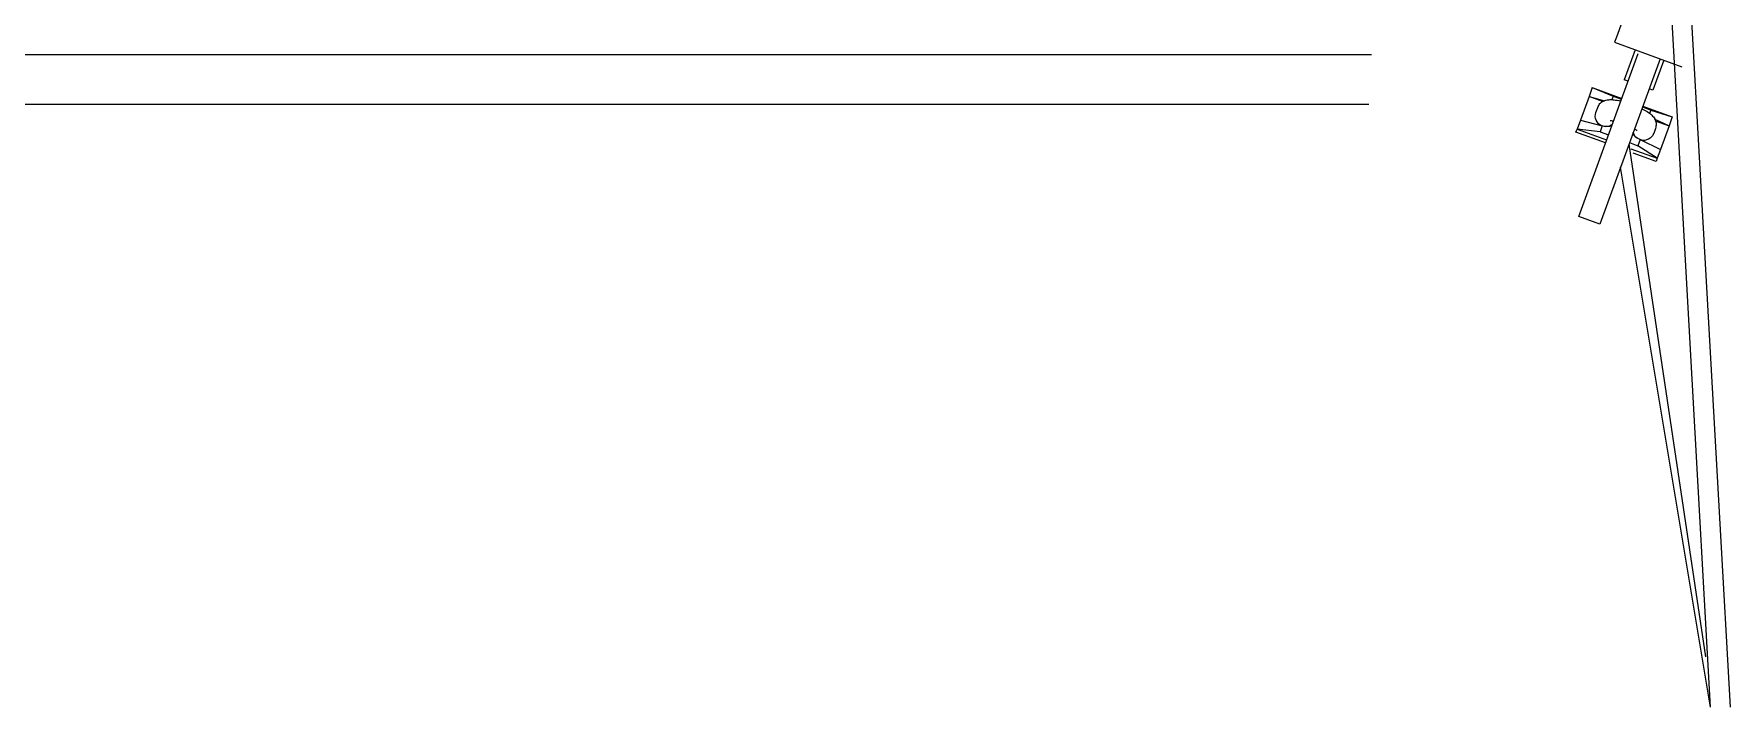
# Model space of a CAD drawing. Extents: x -1899985 to 1774885, y 556286 to 2175695.
# Drawn here: x -1115078 to -1114039, y 579738 to 580151 of the extents above; entities that cross this region are included whole.
import ezdxf

# ---------------------------------------------------------------- set-up
doc = ezdxf.new("R2010")
doc.units = 0
doc.header["$LTSCALE"] = 10
doc.header["$MEASUREMENT"] = 0
for name, color, linetype in [('20剖面图$0$1', 7, 'Continuous'), ('20剖面图$0$A-LIN-V', 9, 'Continuous'), ('20剖面图$0$N010153-0000010', 7, 'Continuous'), ('20剖面图$0$N080101-0000215_', 7, 'Continuous'), ('20剖面图$0$S-SB', 21, 'Continuous'), ('A-LIN-V', 9, 'Continuous')]:
    doc.layers.add(name, color=color, linetype=linetype)

# ---------------------------------------------------------------- blocks, each defined once
blk = doc.blocks.new('20剖面图$0$11')
at = {"layer": '20剖面图$0$1', "color": 1, "linetype": 'Continuous'}
for p, q in [((1599021.2, -76076.7), (1598991.2, -76159.1)), ((1598991.2, -76159.1), (1598990.1, -76162.2)), ((1598990.1, -76162.2), (1599031.3, -76177.3)), ((1598968.1, -76269), (1599004.5, -76169.2)), ((1599017.9, -76172.4), (1598981, -76273.7)), ((1599002.7, -76166.9), (1598996, -76185.4)), ((1599020.2, -76173.2), (1599013.4, -76191.7)), ((1598998.3, -76186.2), (1598996, -76185.4)), ((1599013.4, -76191.7), (1599011.2, -76190.9)), ((1598981, -76273.7), (1598968.1, -76269))]:
    blk.add_line(p, q, dxfattribs=at)
at = {"layer": '20剖面图$0$A-LIN-V', "color": 1}
for p, q in [((1598697.7, -76169.9), (1597320.8, -76169.9)), ((1598841.1, -76170), (1598034.9, -76169.9)), ((1598539, -76200.4), (1596973.8, -76200.4)), ((1598697.7, -76200.4), (1597320.8, -76200.4)), ((1598839.6, -76200.4), (1598604.3, -76200.4))]:
    blk.add_line(p, q, dxfattribs=at)
at = {"layer": '20剖面图$0$N010153-0000010', "color": 1, "linetype": 'Continuous'}
for p, q in [((1598974.4, -76195.6), (1598969.1, -76210.1)), ((1598976.4, -76190.1), (1598974.4, -76195.6)), ((1598982.7, -76198.6), (1598974.4, -76195.6)), ((1598974.4, -76195.6), (1598983.9, -76198.1)), ((1598976.4, -76190.1), (1598994.4, -76196.7)), ((1598976.4, -76190.1), (1598989.1, -76195.3)), ((1598989.1, -76195.3), (1598988.4, -76197.5)), ((1598989.1, -76195.3), (1598994.2, -76197.2)), ((1598978.6, -76205.3), (1598979.7, -76202.2)), ((1599007.2, -76201.9), (1599012.3, -76203.8)), ((1599007.3, -76201.4), (1599025.4, -76208)), ((1599012.3, -76203.8), (1599011.5, -76205.9)), ((1599012.3, -76203.8), (1599025.4, -76208)), ((1598966.4, -76217.4), (1598967.1, -76215.6)), ((1598969.1, -76210.1), (1598967.1, -76215.6)), ((1598967.1, -76215.6), (1598985.2, -76222.1)), ((1598981.2, -76217.2), (1598967.1, -76215.6)), ((1598969.1, -76210.1), (1598982.5, -76213.5)), ((1598982.5, -76213.5), (1598981.2, -76217.2)), ((1599015.1, -76215.1), (1599014, -76218.2)), ((1599014.4, -76209.2), (1599023.4, -76213.5)), ((1599015, -76210.4), (1599023.4, -76213.5)), ((1599023.4, -76213.5), (1599018.1, -76227.9)), ((1599025.4, -76208), (1599023.4, -76213.5)), ((1598984.5, -76224), (1598966.4, -76217.4)), ((1598981.2, -76217.2), (1598986.3, -76219.1)), ((1598999.2, -76223.8), (1599004.3, -76225.7)), ((1599000.1, -76227.6), (1599016.2, -76233.4)), ((1599005.7, -76221.9), (1599004.3, -76225.7)), ((1599016.2, -76233.4), (1599004.3, -76225.7)), ((1599005.7, -76221.9), (1599018.1, -76227.9)), ((1599015.5, -76235.3), (1599001.4, -76230.2)), ((1599016.2, -76233.4), (1599015.5, -76235.3)), ((1599018.1, -76227.9), (1599016.2, -76233.4))]:
    blk.add_line(p, q, dxfattribs=at)
at = {"layer": '20剖面图$0$N010153-0000010', "color": 1, "linetype": 'Continuous', "extrusion": (0, 0, -1)}
for centre, major_axis, start_param, end_param in [((1598984.7, -76207.6), (6.13, -2.23), 1.642098, 3.141593), ((1598985.1, -76206.3), (7.35, -2.68), 0.801346, 1.570796), ((1598984.7, -76207.6), (6.13, -2.23), 0.582865, 1.236795), ((1599008.3, -76214.7), (-7.35, 2.68), 4.712389, 5.48184), ((1599007.8, -76216), (6.13, -2.23), 1.904796, 2.558727), ((1599007.8, -76216), (6.13, -2.23), 0, 1.499495)]:
    blk.add_ellipse(centre, major_axis=major_axis, ratio=0.982113, start_param=start_param, end_param=end_param, dxfattribs=at)
at = {"layer": '20剖面图$0$N010153-0000010', "color": 1, "linetype": 'Continuous'}
for points, knots in [([(1598979.7, -76202.2), (1598980.1, -76201.3), (1598980.8, -76199.9), (1598982.7, -76198.5), (1598984.7, -76197.7), (1598986.7, -76197.4), (1598989.2, -76197.4), (1598991.6, -76197.8), (1598993.4, -76198.2), (1598993.8, -76198.3)], [0, 0, 0, 0, 0.0535796, 0.0986965, 0.1413734, 0.1889338, 0.2506416, 0.3392752, 0.3652917, 0.3652917, 0.3652917, 0.3652917]), ([(1599006.8, -76203.1), (1599007.3, -76203.3), (1599009.1, -76204.2), (1599011.3, -76205.6), (1599013.4, -76207.4), (1599015, -76209.6), (1599015.7, -76212.4), (1599015.3, -76214.1), (1599015.1, -76215.1)], [0.6352942, 0.6352942, 0.6352942, 0.6352942, 0.6720167, 0.7614074, 0.8262121, 0.8925455, 0.9437788, 1, 1, 1, 1]), ([(1598989.3, -76210.7), (1598988.9, -76210.6), (1598988.1, -76210.5), (1598987.6, -76210.5), (1598987.4, -76210.5), (1598987.4, -76210.5)], [0.6856623, 0.6856623, 0.6856623, 0.6856623, 0.7270391, 0.7723749, 0.7934893, 0.7934893, 0.7934893, 0.7934893]), ([(1599003.8, -76216.4), (1599003.8, -76216.4), (1599003.8, -76216.4), (1599003.7, -76216.3), (1599003.2, -76215.9), (1599002.6, -76215.6), (1599002.3, -76215.4)], [0.2067162, 0.2067162, 0.2067162, 0.2067162, 0.2074172, 0.2385505, 0.2794912, 0.3152019, 0.3152019, 0.3152019, 0.3152019])]:
    blk.add_open_spline(points, degree=3, knots=knots, dxfattribs=at)
at = {"layer": '20剖面图$0$N080101-0000215_', "color": 1, "linetype": 'Continuous'}
for p, q in [((1599048.8, -76569.6), (1599021.3, -76077.3)), ((1599033.2, -76077.3), (1599060.8, -76569.6)), ((1598998.8, -76224.8), (1599045.7, -76538.8)), ((1599048.8, -76569.6), (1598993.7, -76238.9))]:
    blk.add_line(p, q, dxfattribs=at)
blk = doc.blocks.new('20剖面图$0$23423wer')
at = {"layer": '20剖面图$0$S-SB', "xscale": 0.735970624901321, "yscale": 0.735970624901321, "zscale": 0.735970624901321}
blk.add_blockref('20剖面图$0$11', (-2850596.95, 597906.14), dxfattribs=at)
blk = doc.blocks.new('20剖面图')
at = {"xscale": 1.35874988235309, "yscale": 1.35874988235309, "zscale": 1.35874988235309}
blk.add_blockref('20剖面图$0$23423wer', (1160148.1, -156096.8), dxfattribs=at)

msp = doc.modelspace()

# ---------------------------------------------------------------- block references
at = {"layer": 'A-LIN-V'}
msp.add_blockref('20剖面图', (0, 0), dxfattribs=at)

doc.saveas('drawing.dxf')
